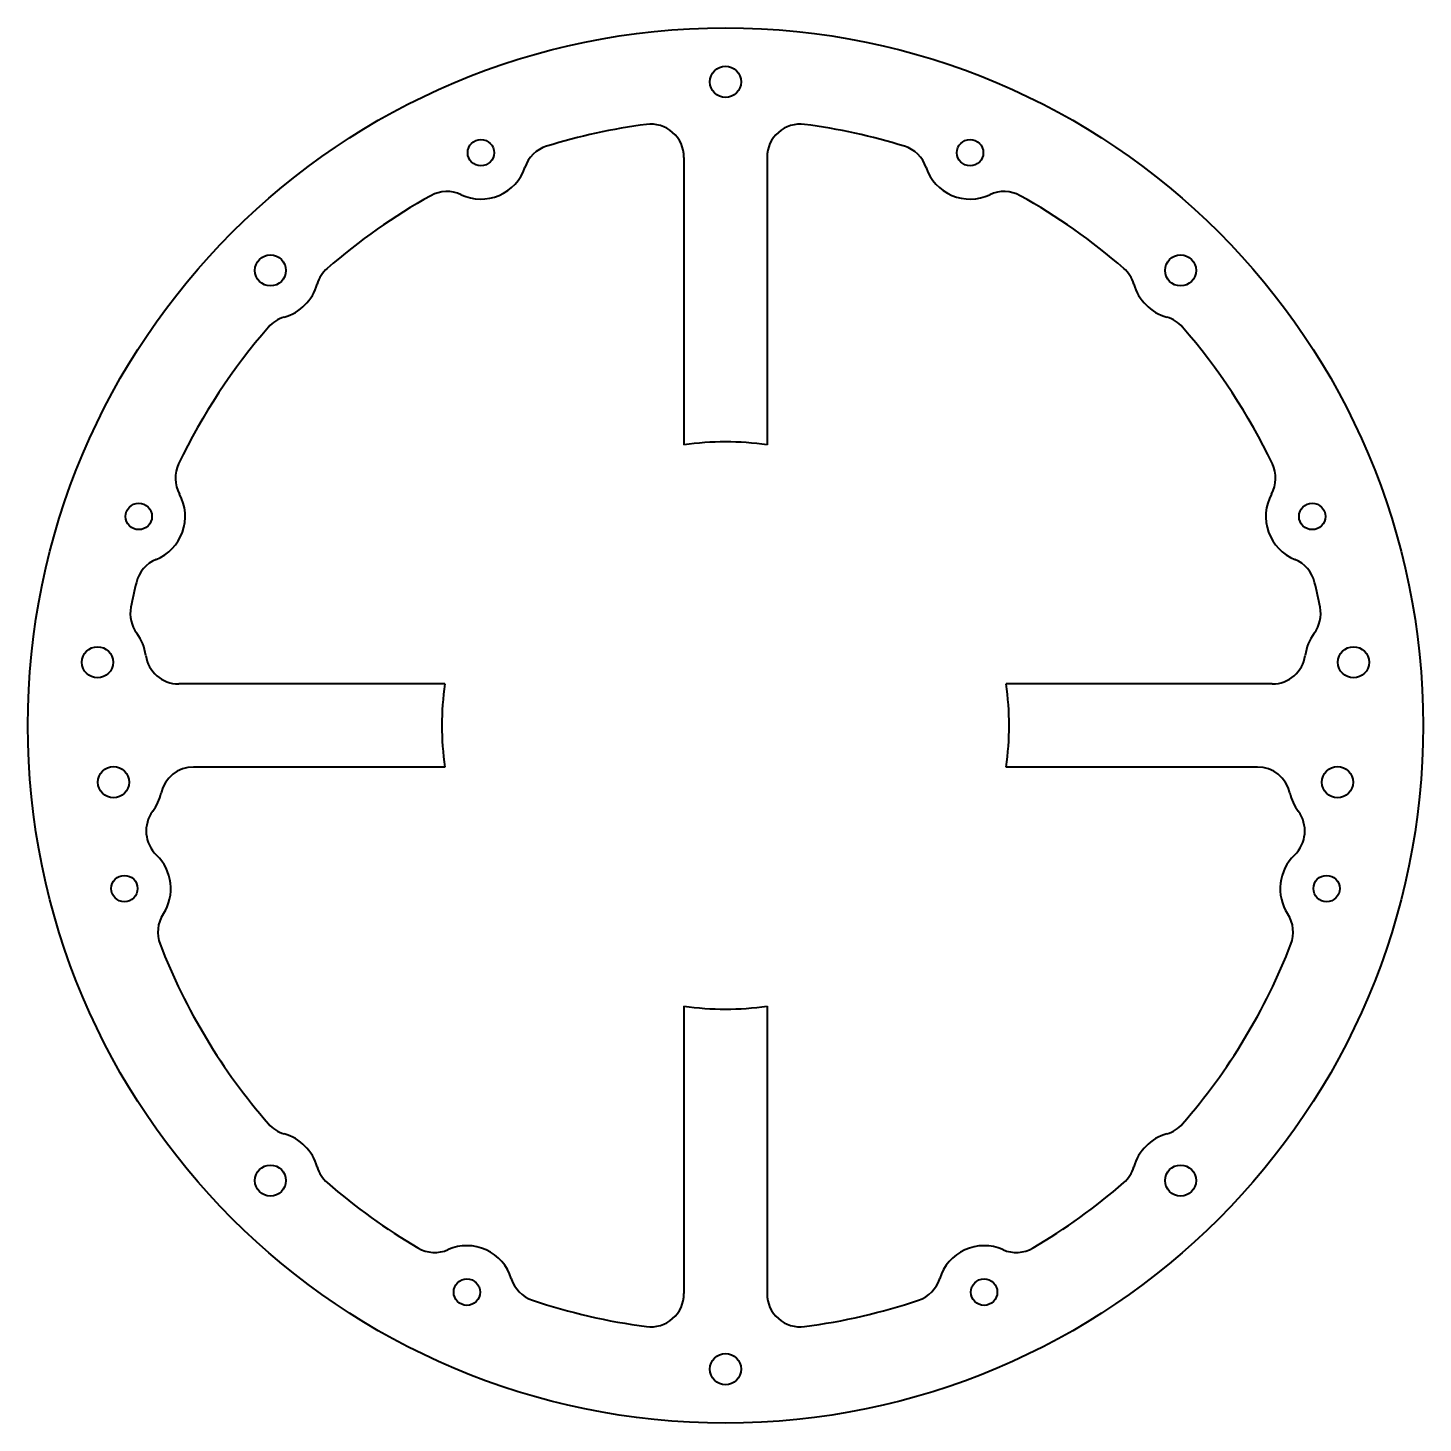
# Model space of a CAD drawing. Header units: inches. Extents: x -4.2 to 4.2, y 46.8 to 55.2.
import ezdxf

# ---------------------------------------------------------------- set-up
doc = ezdxf.new("R2010")
doc.units = ezdxf.units.IN
doc.header["$MEASUREMENT"] = 0
doc.layers.add('Visible', color=7, linetype='Continuous', lineweight=40)

msp = doc.modelspace()

# ---------------------------------------------------------------- linework, layer by layer
at = {"layer": 'Visible'}
for p, q in [((-0.25, 54.4205), (-0.25, 52.6893)), ((0.25, 54.4205), (0.25, 52.6893)), ((-1.6893, 51.25), (-3.292, 51.25)), ((3.292, 51.25), (1.6893, 51.25)), ((-1.6893, 50.75), (-3.203, 50.75)), ((3.203, 50.75), (1.6893, 50.75)), ((-0.25, 49.3107), (-0.25, 47.5795)), ((0.25, 49.3107), (0.25, 47.5795))]:
    msp.add_line(p, q, dxfattribs=at)
for centre, radius in [((0, 51), 4.2), ((0, 54.875), 0.0938), ((-1.4727, 54.4487), 0.0795), ((1.4727, 54.4487), 0.0795), ((-2.74, 53.74), 0.0938), ((2.74, 53.74), 0.0938), ((-3.5325, 52.2587), 0.0795), ((3.5325, 52.2587), 0.0795), ((-3.7809, 51.3805), 0.0938), ((3.7809, 51.3805), 0.0938), ((-3.6848, 50.6585), 0.0938), ((3.6848, 50.6585), 0.0938), ((-3.6191, 50.018), 0.0795), ((3.6191, 50.018), 0.0795), ((-2.74, 48.26), 0.0938), ((2.74, 48.26), 0.0938), ((-1.557, 47.5885), 0.0795), ((1.557, 47.5885), 0.0795), ((0, 47.125), 0.0938)]:
    msp.add_circle(centre, radius, dxfattribs=at)
for centre, radius, start, end in [((0, 51), 3.65, 97.49472, 107.16309), ((-0.45, 54.4205), 0.2, 0, 97.49472), ((0.45, 54.4205), 0.2, 82.50528, 180), ((0, 51), 3.65, 72.83691, 82.50528), ((-1.0181, 54.2964), 0.2, 107.16309, 161.47579), ((1.0181, 54.2964), 0.2, 18.52421, 72.83691), ((-1.4727, 54.4487), 0.2795, 244.77279, 341.47579), ((1.4727, 54.4487), 0.2795, 198.52421, 295.22721), ((0, 51), 3.65, 119.08549, 131.05781), ((-1.6771, 54.0149), 0.2, 64.77279, 119.08549), ((1.6771, 54.0149), 0.2, 60.91451, 115.22721), ((0, 51), 3.65, 48.94219, 60.91451), ((-2.266, 53.6015), 0.2, 131.05781, 163.70379), ((2.266, 53.6015), 0.2, 16.29621, 48.94219), ((-2.74, 53.74), 0.2938, 286.29621, 343.70379), ((2.74, 53.74), 0.2938, 196.29621, 253.70379), ((-2.6015, 53.266), 0.2, 106.29621, 138.94219), ((2.6015, 53.266), 0.2, 41.05781, 73.70379), ((0, 51), 3.65, 138.94219, 154.42715), ((0, 51), 3.65, 25.57285, 41.05781), ((0, 51), 1.7077, 81.58178, 98.41822), ((-3.112, 52.4892), 0.2, 154.42715, 208.73985), ((3.112, 52.4892), 0.2, 331.26015, 25.57285), ((-3.5325, 52.2587), 0.2795, 292.03685, 28.73985), ((3.5325, 52.2587), 0.2795, 151.26015, 247.96315), ((-3.3525, 51.8142), 0.2, 112.03685, 166.34955), ((3.3525, 51.8142), 0.2, 13.65045, 67.96315), ((0, 51), 3.65, 166.34955, 168.73822), ((0, 51), 3.65, 11.26178, 13.65045), ((-3.3836, 51.6738), 0.2, 168.73822, 216.43189), ((3.3836, 51.6738), 0.2, 323.56811, 11.26178), ((-3.7809, 51.3805), 0.2938, 8.09291, 36.43189), ((3.7809, 51.3805), 0.2938, 143.56811, 171.90709), ((-3.292, 51.45), 0.2, 188.09291, 270), ((3.292, 51.45), 0.2, 270, 351.90709), ((0, 51), 1.7077, 171.58178, 188.41822), ((0, 51), 1.7077, 351.58178, 8.41822), ((-3.203, 50.55), 0.2, 90, 167.3132), ((3.203, 50.55), 0.2, 12.6868, 90), ((-3.6848, 50.6585), 0.2938, 323.49389, 347.3132), ((3.6848, 50.6585), 0.2938, 192.6868, 216.50611), ((-3.2879, 50.3647), 0.2, 143.49389, 226.30572), ((3.2879, 50.3647), 0.2, 313.69428, 36.50611), ((-3.6191, 50.018), 0.2795, 326.82985, 46.30572), ((3.6191, 50.018), 0.2795, 133.69428, 213.17015), ((-3.2178, 49.7556), 0.2, 146.82985, 201.14255), ((3.2178, 49.7556), 0.2, 338.85745, 33.17015), ((0, 51), 3.65, 201.14255, 221.05781), ((0, 51), 3.65, 318.94219, 338.85745), ((0, 51), 1.7077, 261.58178, 278.41822), ((-2.6015, 48.734), 0.2, 221.05781, 253.70379), ((2.6015, 48.734), 0.2, 286.29621, 318.94219), ((-2.74, 48.26), 0.2938, 16.29621, 73.70379), ((2.74, 48.26), 0.2938, 106.29621, 163.70379), ((-2.266, 48.3985), 0.2, 196.29621, 228.94219), ((2.266, 48.3985), 0.2, 311.05781, 343.70379), ((0, 51), 3.65, 228.94219, 239.50748), ((0, 51), 3.65, 300.49252, 311.05781), ((-1.7506, 48.0272), 0.2, 239.50748, 293.82018), ((-1.557, 47.5885), 0.2795, 17.11718, 113.82018), ((1.557, 47.5885), 0.2795, 66.17982, 162.88282), ((1.7506, 48.0272), 0.2, 246.17982, 300.49252), ((-1.0987, 47.7296), 0.2, 197.11718, 251.42988), ((1.0987, 47.7296), 0.2, 288.57012, 342.88282), ((-0.45, 47.5795), 0.2, 262.50528, 0), ((0.45, 47.5795), 0.2, 180, 277.49472), ((0, 51), 3.65, 251.42988, 262.50528), ((0, 51), 3.65, 277.49472, 288.57012)]:
    msp.add_arc(centre, radius, start, end, dxfattribs=at)

doc.saveas('drawing.dxf')
